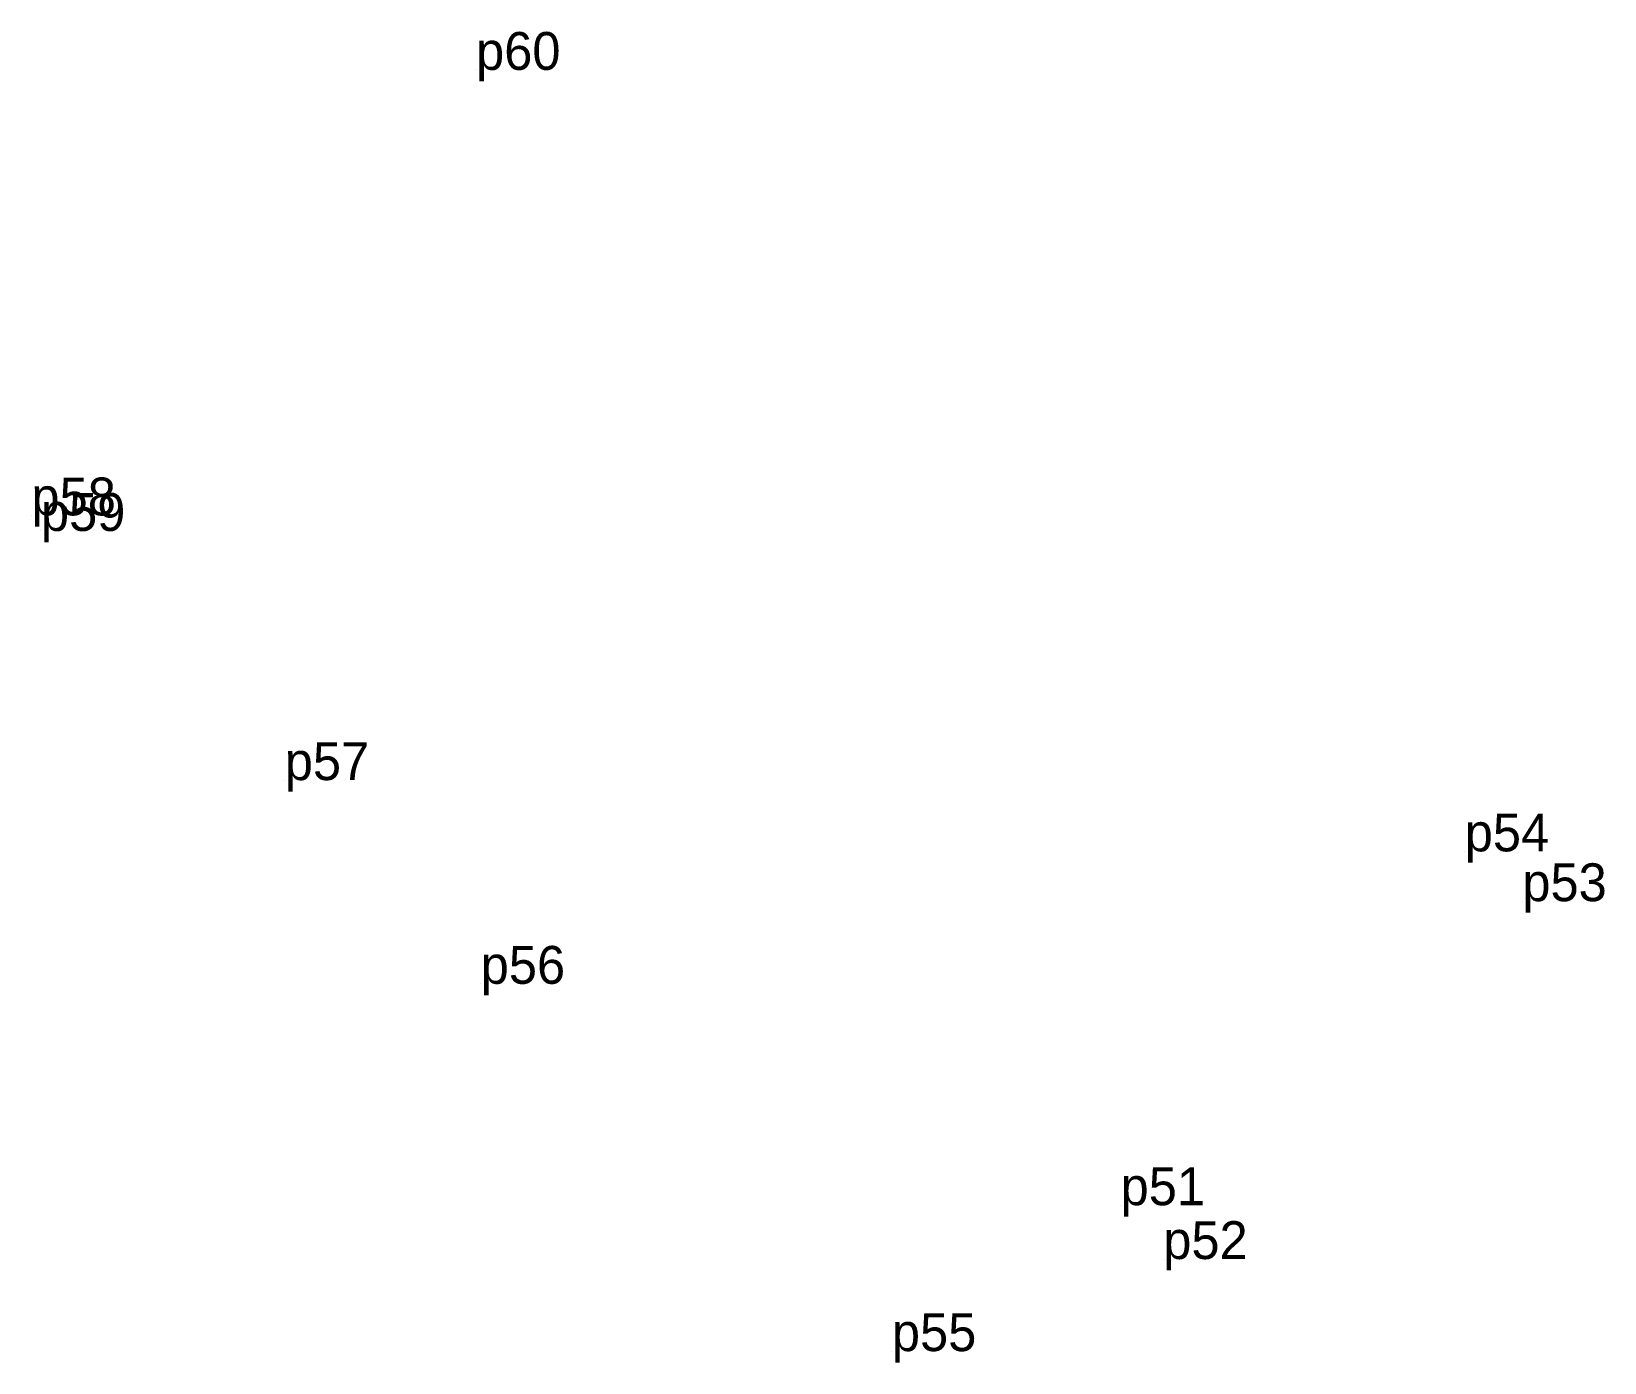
# Model space of a CAD drawing. Extents: x 536455 to 552087, y 1837743 to 1853843.
# Drawn here: x 548700.9 to 548775.7, y 1842367.6 to 1842430.9 of the extents above; entities that cross this region are included whole.
import ezdxf

# ---------------------------------------------------------------- set-up
doc = ezdxf.new("R2010")
doc.units = 0
doc.layers.add('MocDinhThua', color=7, linetype='Continuous')
doc.layers.add('TenChuLanCan', color=7, linetype='Continuous')

msp = doc.modelspace()

# ---------------------------------------------------------------- linework, layer by layer
at = {"layer": 'MocDinhThua'}
for p, q in [((548722.034, 1842429.092), (548722.034, 1842429.092)), ((548722.034, 1842429.092), (548722.034, 1842429.092)), ((548722.034, 1842429.092), (548722.034, 1842429.092)), ((548700.88, 1842407.902), (548700.88, 1842407.902)), ((548700.88, 1842407.902), (548700.88, 1842407.902)), ((548700.88, 1842407.902), (548700.88, 1842407.902)), ((548701.333, 1842407.161), (548701.333, 1842407.161)), ((548701.333, 1842407.161), (548701.333, 1842407.161)), ((548701.333, 1842407.161), (548701.333, 1842407.161)), ((548712.932, 1842395.307), (548712.932, 1842395.307)), ((548712.932, 1842395.307), (548712.932, 1842395.307)), ((548712.932, 1842395.307), (548712.932, 1842395.307)), ((548769.061, 1842391.915), (548769.061, 1842391.915)), ((548769.061, 1842391.915), (548769.061, 1842391.915)), ((548769.061, 1842391.915), (548769.061, 1842391.915)), ((548771.801, 1842389.549), (548771.801, 1842389.549)), ((548771.801, 1842389.549), (548771.801, 1842389.549)), ((548771.801, 1842389.549), (548771.801, 1842389.549)), ((548722.249, 1842385.625), (548722.249, 1842385.625)), ((548722.249, 1842385.625), (548722.249, 1842385.625)), ((548722.249, 1842385.625), (548722.249, 1842385.625)), ((548752.688, 1842375.09), (548752.688, 1842375.09)), ((548752.688, 1842375.09), (548752.688, 1842375.09)), ((548752.688, 1842375.09), (548752.688, 1842375.09)), ((548754.725, 1842372.529), (548754.725, 1842372.529)), ((548754.725, 1842372.529), (548754.725, 1842372.529)), ((548754.725, 1842372.529), (548754.725, 1842372.529)), ((548741.813, 1842368.148), (548741.813, 1842368.148)), ((548741.813, 1842368.148), (548741.813, 1842368.148)), ((548741.813, 1842368.148), (548741.813, 1842368.148))]:
    msp.add_line(p, q, dxfattribs=at)

# ---------------------------------------------------------------- texts
at = {"layer": 'TenChuLanCan'}
for s, p in [('p60', (548722.03, 1842429.09)), ('p60', (548722.03, 1842429.09)), ('p60', (548722.03, 1842429.09)), ('p58', (548700.88, 1842407.9)), ('p58', (548700.88, 1842407.9)), ('p58', (548700.88, 1842407.9)), ('p59', (548701.33, 1842407.16)), ('p59', (548701.33, 1842407.16)), ('p59', (548701.33, 1842407.16)), ('p57', (548712.93, 1842395.31)), ('p57', (548712.93, 1842395.31)), ('p57', (548712.93, 1842395.31)), ('p54', (548769.06, 1842391.92)), ('p54', (548769.06, 1842391.92)), ('p54', (548769.06, 1842391.92)), ('p53', (548771.8, 1842389.55)), ('p53', (548771.8, 1842389.55)), ('p53', (548771.8, 1842389.55)), ('p56', (548722.25, 1842385.62)), ('p56', (548722.25, 1842385.62)), ('p56', (548722.25, 1842385.62)), ('p51', (548752.69, 1842375.09)), ('p51', (548752.69, 1842375.09)), ('p51', (548752.69, 1842375.09)), ('p52', (548754.72, 1842372.53)), ('p52', (548754.72, 1842372.53)), ('p52', (548754.72, 1842372.53)), ('p55', (548741.81, 1842368.15)), ('p55', (548741.81, 1842368.15)), ('p55', (548741.81, 1842368.15))]:
    msp.add_text(s, height=1.8, dxfattribs=at).set_placement(p)

doc.saveas('drawing.dxf')
